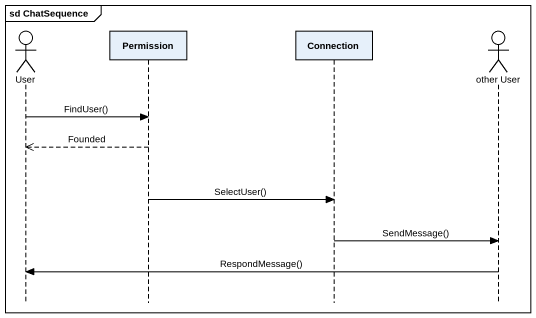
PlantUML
@startuml
mainframe sd ChatSequence
hide footbox
actor User
participant Permission
participant Connection
actor "other User" as other_User

User -> Permission : FindUser()
Permission -->> User : Founded
Permission -> Connection : SelectUser()
Connection -> other_User : SendMessage()
other_User -> User : RespondMessage()
@enduml
